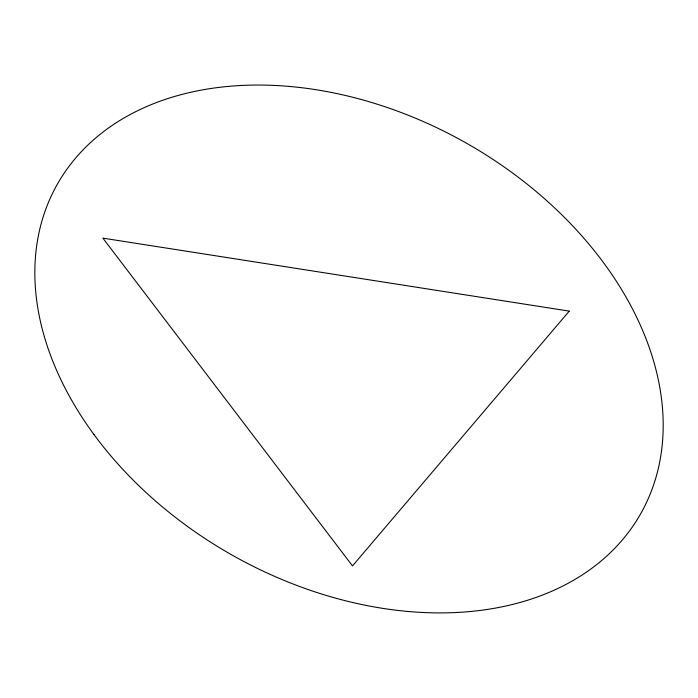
<?xml version="1.0" encoding="UTF-8"?>
<svg xmlns="http://www.w3.org/2000/svg" width="698" height="698" viewBox="0 0 698 698"><rect width="100%" height="100%" fill="white"/><g stroke="black" fill="none" stroke-linecap="round" stroke-linejoin="round"><path stroke-width="1.05" d="M569.245 311.125L352.507 565.904L102.876 238.131L569.245 311.125M93.96 434.531A334.988 236.945 29.4 0 0 635.407 522.436A334.988 236.945 29.4 0 0 317.686 89.981A334.988 236.945 29.4 0 0 93.96 434.531"/></g></svg>
